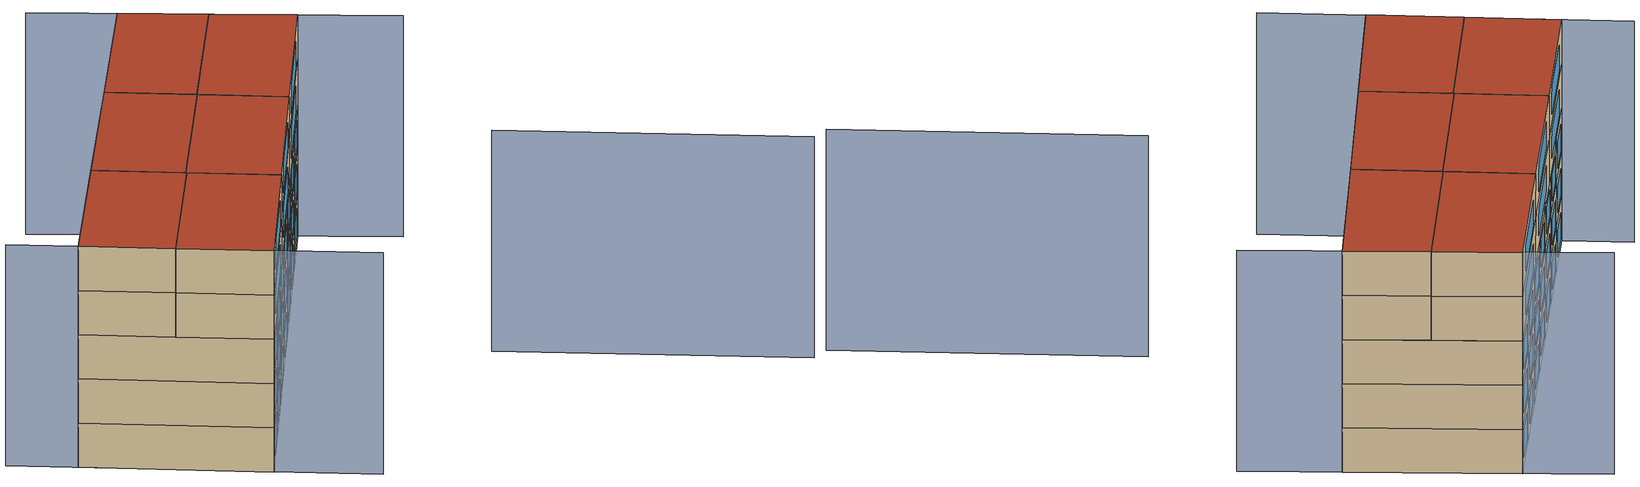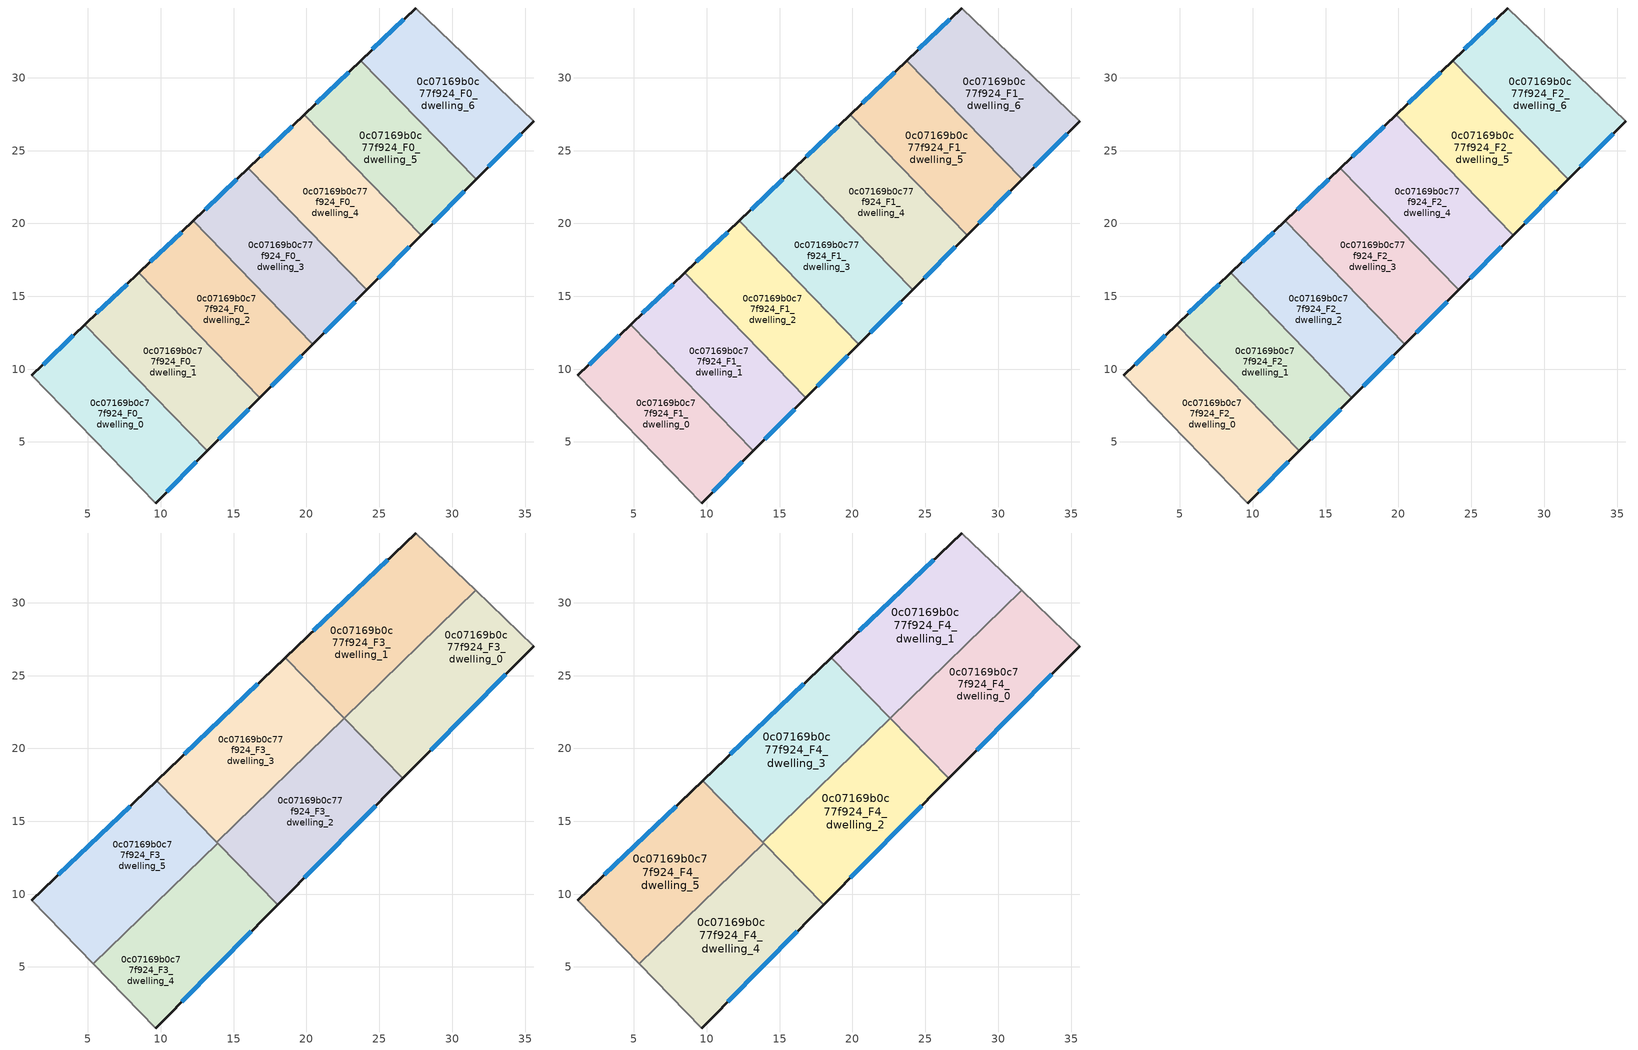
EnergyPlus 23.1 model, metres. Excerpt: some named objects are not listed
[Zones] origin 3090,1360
0c07169b0c77f924_F0_dwelling_0
 floor ground (EU_floor_Construction): 4.79,13.06 13.2,4.41 9.64,0.81 1.13,9.57 z0
 wall outside (EU_wall_Construction): 9.64,0.81 13.2,4.41 / 4.79,13.06 1.13,9.57 z0:3
 wall to 0c07169b0c77f924_F0_dwelling_1 (EU_wall_Construction): 13.2,4.41 4.79,13.06 z0:3
 wall adiabatic (EU_wall_Construction): 1.13,9.57 9.64,0.81 z0:3
 window (EU_Window_Construction): 10.4,1.58 12.44,3.64 / 4.01,12.31 1.92,10.32 z0.64:2.36
0c07169b0c77f924_F0_dwelling_1
 floor ground (EU_floor_Construction): 8.48,16.6 16.8,8.04 13.2,4.41 4.79,13.06 z0
 wall outside (EU_wall_Construction): 13.2,4.41 16.8,8.04 / 8.48,16.6 4.79,13.06 z0:3
 wall to 0c07169b0c77f924_F0_dwelling_2 (EU_wall_Construction): 16.8,8.04 8.48,16.6 z0:3
 window (EU_Window_Construction): 13.97,5.18 16.03,7.26 / 7.69,15.84 5.58,13.82 z0.64:2.36
0c07169b0c77f924_F0_dwelling_2
 floor ground (EU_floor_Construction): 12.22,20.18 20.44,11.72 16.8,8.04 8.48,16.6 z0
 wall outside (EU_wall_Construction): 16.8,8.04 20.44,11.72 / 12.22,20.18 8.48,16.6 z0:3
 wall to 0c07169b0c77f924_F0_dwelling_3 (EU_wall_Construction): 20.44,11.72 12.22,20.18 z0:3
 window (EU_Window_Construction): 17.58,8.83 19.66,10.93 / 11.42,19.41 9.29,17.37 z0.64:2.36
0c07169b0c77f924_F0_dwelling_3
 floor ground (EU_floor_Construction): 16.01,23.8 24.13,15.44 20.44,11.72 12.22,20.18 z0
 wall outside (EU_wall_Construction): 20.44,11.72 24.13,15.44 / 16.01,23.8 12.22,20.18 z0:3
 wall to 0c07169b0c77f924_F0_dwelling_4 (EU_wall_Construction): 24.13,15.44 16.01,23.8 z0:3
 window (EU_Window_Construction): 21.23,12.51 23.34,14.64 / 15.2,23.02 13.03,20.95 z0.64:2.36
0c07169b0c77f924_F0_dwelling_4
 floor ground (EU_floor_Construction): 19.84,27.46 27.86,19.2 24.13,15.44 16.01,23.8 z0
 wall outside (EU_wall_Construction): 24.13,15.44 27.86,19.2 / 19.84,27.46 16.01,23.8 z0:3
 wall to 0c07169b0c77f924_F0_dwelling_5 (EU_wall_Construction): 27.86,19.2 19.84,27.46 z0:3
 window (EU_Window_Construction): 24.93,16.24 27.06,18.4 / 19.02,26.68 16.83,24.58 z0.64:2.36
0c07169b0c77f924_F0_dwelling_5
 floor ground (EU_floor_Construction): 23.72,31.17 31.64,23.02 27.86,19.2 19.84,27.46 z0
 wall outside (EU_wall_Construction): 27.86,19.2 31.64,23.02 / 23.72,31.17 19.84,27.46 z0:3
 wall to 0c07169b0c77f924_F0_dwelling_6 (EU_wall_Construction): 31.64,23.02 23.72,31.17 z0:3
 window (EU_Window_Construction): 28.67,20.02 30.83,22.2 / 22.89,30.38 20.67,28.26 z0.64:2.36
0c07169b0c77f924_F0_dwelling_6
 floor ground (EU_floor_Construction): 35.61,27.02 31.64,23.02 23.72,31.17 27.5,34.79 z0
 wall outside (EU_wall_Construction): 27.5,34.79 23.72,31.17 / 31.64,23.02 35.61,27.02 z0:3
 wall adiabatic (EU_wall_Construction): 35.61,27.02 27.5,34.79 z0:3
 window (EU_Window_Construction): 26.69,34.01 24.53,31.95 / 32.49,23.88 34.76,26.17 z0.64:2.36
0c07169b0c77f924_F1_dwelling_0
 floor to 0c07169b0c77f924_F0_dwelling_0 (EU_floor_Construction): 4.79,13.06 13.2,4.41 9.64,0.81 1.13,9.57 z3
 wall outside (EU_wall_Construction): 9.64,0.81 13.2,4.41 / 4.79,13.06 1.13,9.57 z3:6
 wall to 0c07169b0c77f924_F1_dwelling_1 (EU_wall_Construction): 13.2,4.41 4.79,13.06 z3:6
 wall adiabatic (EU_wall_Construction): 1.13,9.57 9.64,0.81 z3:6
 window (EU_Window_Construction): 10.4,1.58 12.44,3.64 / 4.01,12.31 1.92,10.32 z3.64:5.36
0c07169b0c77f924_F1_dwelling_1
 floor to 0c07169b0c77f924_F0_dwelling_1 (EU_floor_Construction): 8.48,16.6 16.8,8.04 13.2,4.41 4.79,13.06 z3
 wall outside (EU_wall_Construction): 13.2,4.41 16.8,8.04 / 8.48,16.6 4.79,13.06 z3:6
 wall to 0c07169b0c77f924_F1_dwelling_2 (EU_wall_Construction): 16.8,8.04 8.48,16.6 z3:6
 window (EU_Window_Construction): 13.97,5.18 16.03,7.26 / 7.69,15.84 5.58,13.82 z3.64:5.36
0c07169b0c77f924_F1_dwelling_2
 floor to 0c07169b0c77f924_F0_dwelling_2 (EU_floor_Construction): 12.22,20.18 20.44,11.72 16.8,8.04 8.48,16.6 z3
 wall outside (EU_wall_Construction): 16.8,8.04 20.44,11.72 / 12.22,20.18 8.48,16.6 z3:6
 wall to 0c07169b0c77f924_F1_dwelling_3 (EU_wall_Construction): 20.44,11.72 12.22,20.18 z3:6
 window (EU_Window_Construction): 17.58,8.83 19.66,10.93 / 11.42,19.41 9.29,17.37 z3.64:5.36
0c07169b0c77f924_F1_dwelling_3
 floor to 0c07169b0c77f924_F0_dwelling_3 (EU_floor_Construction): 16.01,23.8 24.13,15.44 20.44,11.72 12.22,20.18 z3
 wall outside (EU_wall_Construction): 20.44,11.72 24.13,15.44 / 16.01,23.8 12.22,20.18 z3:6
 wall to 0c07169b0c77f924_F1_dwelling_4 (EU_wall_Construction): 24.13,15.44 16.01,23.8 z3:6
 window (EU_Window_Construction): 21.23,12.51 23.34,14.64 / 15.2,23.02 13.03,20.95 z3.64:5.36
0c07169b0c77f924_F1_dwelling_4
 floor to 0c07169b0c77f924_F0_dwelling_4 (EU_floor_Construction): 19.84,27.46 27.86,19.2 24.13,15.44 16.01,23.8 z3
 wall outside (EU_wall_Construction): 24.13,15.44 27.86,19.2 / 19.84,27.46 16.01,23.8 z3:6
 wall to 0c07169b0c77f924_F1_dwelling_5 (EU_wall_Construction): 27.86,19.2 19.84,27.46 z3:6
 window (EU_Window_Construction): 24.93,16.24 27.06,18.4 / 19.02,26.68 16.83,24.58 z3.64:5.36
0c07169b0c77f924_F1_dwelling_5
 floor to 0c07169b0c77f924_F0_dwelling_5 (EU_floor_Construction): 23.72,31.17 31.64,23.02 27.86,19.2 19.84,27.46 z3
 wall outside (EU_wall_Construction): 27.86,19.2 31.64,23.02 / 23.72,31.17 19.84,27.46 z3:6
 wall to 0c07169b0c77f924_F1_dwelling_6 (EU_wall_Construction): 31.64,23.02 23.72,31.17 z3:6
 window (EU_Window_Construction): 28.67,20.02 30.83,22.2 / 22.89,30.38 20.67,28.26 z3.64:5.36
0c07169b0c77f924_F1_dwelling_6
 floor to 0c07169b0c77f924_F0_dwelling_6 (EU_floor_Construction): 35.61,27.02 31.64,23.02 23.72,31.17 27.5,34.79 z3
 wall outside (EU_wall_Construction): 27.5,34.79 23.72,31.17 / 31.64,23.02 35.61,27.02 z3:6
 wall adiabatic (EU_wall_Construction): 35.61,27.02 27.5,34.79 z3:6
 window (EU_Window_Construction): 26.69,34.01 24.53,31.95 / 32.49,23.88 34.76,26.17 z3.64:5.36
0c07169b0c77f924_F2_dwelling_0
 floor to 0c07169b0c77f924_F1_dwelling_0 (EU_floor_Construction): 4.79,13.06 13.2,4.41 9.64,0.81 1.13,9.57 z6
 wall outside (EU_wall_Construction): 9.64,0.81 13.2,4.41 / 4.79,13.06 1.13,9.57 z6:9
 wall to 0c07169b0c77f924_F2_dwelling_1 (EU_wall_Construction): 13.2,4.41 4.79,13.06 z6:9
 wall adiabatic (EU_wall_Construction): 1.13,9.57 9.64,0.81 z6:9
 window (EU_Window_Construction): 10.4,1.58 12.44,3.64 / 4.01,12.31 1.92,10.32 z6.64:8.36
0c07169b0c77f924_F2_dwelling_1
 floor to 0c07169b0c77f924_F1_dwelling_1 (EU_floor_Construction): 8.48,16.6 16.8,8.04 13.2,4.41 4.79,13.06 z6
 wall outside (EU_wall_Construction): 13.2,4.41 16.8,8.04 / 8.48,16.6 4.79,13.06 z6:9
 wall to 0c07169b0c77f924_F2_dwelling_2 (EU_wall_Construction): 16.8,8.04 8.48,16.6 z6:9
 window (EU_Window_Construction): 13.97,5.18 16.03,7.26 / 7.69,15.84 5.58,13.82 z6.64:8.36
0c07169b0c77f924_F2_dwelling_2
 floor to 0c07169b0c77f924_F1_dwelling_2 (EU_floor_Construction): 12.22,20.18 20.44,11.72 16.8,8.04 8.48,16.6 z6
 wall outside (EU_wall_Construction): 16.8,8.04 20.44,11.72 / 12.22,20.18 8.48,16.6 z6:9
 wall to 0c07169b0c77f924_F2_dwelling_3 (EU_wall_Construction): 20.44,11.72 12.22,20.18 z6:9
 window (EU_Window_Construction): 17.58,8.83 19.66,10.93 / 11.42,19.41 9.29,17.37 z6.64:8.36
 ceiling adiabatic (EU_roof_Construction): 13.89,13.5 13.84,13.55 16.32,15.96 12.22,20.18 8.48,16.6 12.66,12.3 z9
0c07169b0c77f924_F2_dwelling_3
 floor to 0c07169b0c77f924_F1_dwelling_3 (EU_floor_Construction): 16.01,23.8 24.13,15.44 20.44,11.72 12.22,20.18 z6
 wall outside (EU_wall_Construction): 20.44,11.72 24.13,15.44 / 16.01,23.8 12.22,20.18 z6:9
 wall to 0c07169b0c77f924_F2_dwelling_4 (EU_wall_Construction): 24.13,15.44 16.01,23.8 z6:9
 window (EU_Window_Construction): 21.23,12.51 23.34,14.64 / 15.2,23.02 13.03,20.95 z6.64:8.36
0c07169b0c77f924_F2_dwelling_4
 floor to 0c07169b0c77f924_F1_dwelling_4 (EU_floor_Construction): 19.84,27.46 27.86,19.2 24.13,15.44 16.01,23.8 z6
 wall outside (EU_wall_Construction): 24.13,15.44 27.86,19.2 / 19.84,27.46 16.01,23.8 z6:9
 wall to 0c07169b0c77f924_F2_dwelling_5 (EU_wall_Construction): 27.86,19.2 19.84,27.46 z6:9
 window (EU_Window_Construction): 24.93,16.24 27.06,18.4 / 19.02,26.68 16.83,24.58 z6.64:8.36
0c07169b0c77f924_F2_dwelling_5
 floor to 0c07169b0c77f924_F1_dwelling_5 (EU_floor_Construction): 23.72,31.17 31.64,23.02 27.86,19.2 19.84,27.46 z6
 wall outside (EU_wall_Construction): 27.86,19.2 31.64,23.02 / 23.72,31.17 19.84,27.46 z6:9
 wall to 0c07169b0c77f924_F2_dwelling_6 (EU_wall_Construction): 31.64,23.02 23.72,31.17 z6:9
 window (EU_Window_Construction): 28.67,20.02 30.83,22.2 / 22.89,30.38 20.67,28.26 z6.64:8.36
0c07169b0c77f924_F2_dwelling_6
 floor to 0c07169b0c77f924_F1_dwelling_6 (EU_floor_Construction): 35.61,27.02 31.64,23.02 23.72,31.17 27.5,34.79 z6
 wall outside (EU_wall_Construction): 27.5,34.79 23.72,31.17 / 31.64,23.02 35.61,27.02 z6:9
 wall adiabatic (EU_wall_Construction): 35.61,27.02 27.5,34.79 z6:9
 window (EU_Window_Construction): 26.69,34.01 24.53,31.95 / 32.49,23.88 34.76,26.17 z6.64:8.36
0c07169b0c77f924_F3_dwelling_0
 floor to 0c07169b0c77f924_F2_dwelling_6 (EU_floor_Construction): 35.61,27.02 31.64,23.02 27.71,27.06 31.61,30.85 z9
 floor to 0c07169b0c77f924_F2_dwelling_5 (EU_floor_Construction): 27.71,27.06 31.64,23.02 27.86,19.2 23.86,23.32 z9
 floor to 0c07169b0c77f924_F2_dwelling_4 (EU_floor_Construction): 23.86,23.32 27.86,19.2 26.61,17.94 22.61,22.06 22.59,22.08 z9
 wall outside (EU_wall_Construction): 26.61,17.94 35.61,27.02 z9:12
 wall adiabatic (EU_wall_Construction): 35.61,27.02 31.61,30.85 z9:12
 wall to 0c07169b0c77f924_F3_dwelling_1 (EU_wall_Construction): 31.61,30.85 22.59,22.08 z9:12
 wall to 0c07169b0c77f924_F3_dwelling_2 (EU_wall_Construction): 22.61,22.06 26.61,17.94 z9:12
 wall to 0c07169b0c77f924_F3_dwelling_3 (EU_wall_Construction): 22.59,22.08 22.61,22.06 z9:12
 window (EU_Window_Construction): 28.54,19.89 33.68,25.08 z9.64:11.36
0c07169b0c77f924_F3_dwelling_1
 floor to 0c07169b0c77f924_F2_dwelling_5 (EU_floor_Construction): 23.72,31.17 27.71,27.06 23.86,23.32 19.84,27.46 z9
 floor to 0c07169b0c77f924_F2_dwelling_6 (EU_floor_Construction): 31.61,30.85 27.71,27.06 23.72,31.17 27.5,34.79 z9
 floor to 0c07169b0c77f924_F2_dwelling_4 (EU_floor_Construction): 19.84,27.46 23.86,23.32 22.59,22.08 18.56,26.23 z9
 wall outside (EU_wall_Construction): 27.5,34.79 18.56,26.24 z9:12
 wall adiabatic (EU_wall_Construction): 31.61,30.85 27.5,34.79 z9:12
 wall to 0c07169b0c77f924_F3_dwelling_3 (EU_wall_Construction): 18.56,26.24 22.59,22.08 z9:12
 window (EU_Window_Construction): 25.58,32.96 20.47,28.07 z9.64:11.36
0c07169b0c77f924_F3_dwelling_2
 floor to 0c07169b0c77f924_F2_dwelling_3 (EU_floor_Construction): 20.08,19.61 24.13,15.44 20.44,11.72 16.32,15.96 z9
 floor to 0c07169b0c77f924_F2_dwelling_2 (EU_floor_Construction): 16.32,15.96 20.44,11.72 18.01,9.26 13.84,13.55 z9
 floor to 0c07169b0c77f924_F2_dwelling_4 (EU_floor_Construction): 22.61,22.06 26.61,17.94 24.13,15.44 20.08,19.61 z9
 wall outside (EU_wall_Construction): 18.01,9.26 26.61,17.94 z9:12
 wall to 0c07169b0c77f924_F3_dwelling_3 (EU_wall_Construction): 22.61,22.06 13.84,13.55 z9:12
 wall to 0c07169b0c77f924_F3_dwelling_4 (EU_wall_Construction): 13.89,13.5 18.01,9.26 z9:12
 wall to 0c07169b0c77f924_F3_dwelling_5 (EU_wall_Construction): 13.84,13.55 13.89,13.5 z9:12
 window (EU_Window_Construction): 19.85,11.12 24.77,16.08 z9.64:11.36
0c07169b0c77f924_F3_dwelling_3
 floor to 0c07169b0c77f924_F2_dwelling_4 (EU_floor_Construction): 18.56,26.23 22.61,22.06 20.08,19.61 16.01,23.8 z9
 floor to 0c07169b0c77f924_F2_dwelling_3 (EU_floor_Construction): 16.01,23.8 20.08,19.61 16.32,15.96 12.22,20.18 z9
 floor adiabatic (EU_floor_Construction): 12.22,20.18 16.32,15.96 13.84,13.55 9.73,17.79 z9
 wall outside (EU_wall_Construction): 18.56,26.24 9.73,17.79 z9:12
 wall to 0c07169b0c77f924_F3_dwelling_5 (EU_wall_Construction): 9.73,17.79 13.84,13.55 z9:12
 window (EU_Window_Construction): 16.66,24.43 11.62,19.6 z9.64:11.36
0c07169b0c77f924_F3_dwelling_4
 floor to 0c07169b0c77f924_F2_dwelling_0 (EU_floor_Construction): 8.99,8.74 13.2,4.41 9.64,0.81 5.36,5.21 z9
 floor to 0c07169b0c77f924_F2_dwelling_1 (EU_floor_Construction): 12.66,12.3 16.8,8.04 13.2,4.41 8.99,8.74 z9
 floor to 0c07169b0c77f924_F2_dwelling_2 (EU_floor_Construction): 13.89,13.5 18.01,9.26 16.8,8.04 12.66,12.3 z9
 wall outside (EU_wall_Construction): 9.64,0.81 18.01,9.26 z9:12
 wall adiabatic (EU_wall_Construction): 5.36,5.21 9.64,0.81 z9:12
 wall to 0c07169b0c77f924_F3_dwelling_5 (EU_wall_Construction): 13.89,13.5 5.36,5.21 z9:12
 window (EU_Window_Construction): 11.43,2.62 16.22,7.45 z9.64:11.36
0c07169b0c77f924_F3_dwelling_5
 floor to 0c07169b0c77f924_F2_dwelling_1 (EU_floor_Construction): 8.48,16.6 12.66,12.3 8.99,8.74 4.79,13.06 z9
 floor to 0c07169b0c77f924_F2_dwelling_0 (EU_floor_Construction): 4.79,13.06 8.99,8.74 5.36,5.21 1.13,9.57 z9
 floor adiabatic (EU_floor_Construction): 9.73,17.79 13.89,13.5 12.66,12.3 8.48,16.6 z9
 wall outside (EU_wall_Construction): 9.73,17.79 1.13,9.57 z9:12
 wall adiabatic (EU_wall_Construction): 1.13,9.57 5.36,5.21 z9:12
 window (EU_Window_Construction): 7.89,16.03 2.97,11.33 z9.64:11.36
0c07169b0c77f924_F4_dwelling_0
 floor to 0c07169b0c77f924_F3_dwelling_0 (EU_floor_Construction): 35.61,27.02 26.61,17.94 22.59,22.08 31.61,30.85 z12
 wall outside (EU_wall_Construction): 26.61,17.94 35.61,27.02 z12:15
 wall adiabatic (EU_wall_Construction): 35.61,27.02 31.61,30.85 z12:15
 wall to 0c07169b0c77f924_F4_dwelling_1 (EU_wall_Construction): 31.61,30.85 22.59,22.08 z12:15
 wall to 0c07169b0c77f924_F4_dwelling_2 (EU_wall_Construction): 22.61,22.06 26.61,17.94 z12:15
 wall to 0c07169b0c77f924_F4_dwelling_3 (EU_wall_Construction): 22.59,22.08 22.61,22.06 z12:15
 window (EU_Window_Construction): 28.54,19.89 33.68,25.08 z12.64:14.36
 roof outside (EU_roof_Construction): 26.61,17.94 35.61,27.02 31.61,30.85 22.59,22.08 z15
0c07169b0c77f924_F4_dwelling_1
 floor to 0c07169b0c77f924_F3_dwelling_1 (EU_floor_Construction): 31.61,30.85 22.59,22.08 18.56,26.24 27.5,34.79 z12
 wall outside (EU_wall_Construction): 27.5,34.79 18.56,26.24 z12:15
 wall adiabatic (EU_wall_Construction): 31.61,30.85 27.5,34.79 z12:15
 wall to 0c07169b0c77f924_F4_dwelling_3 (EU_wall_Construction): 18.56,26.24 22.59,22.08 z12:15
 window (EU_Window_Construction): 25.58,32.96 20.47,28.07 z12.64:14.36
 roof outside (EU_roof_Construction): 31.61,30.85 27.5,34.79 18.56,26.24 22.59,22.08 z15
0c07169b0c77f924_F4_dwelling_2
 floor to 0c07169b0c77f924_F3_dwelling_2 (EU_floor_Construction): 22.61,22.06 26.61,17.94 18.01,9.26 13.84,13.55 z12
 wall outside (EU_wall_Construction): 18.01,9.26 26.61,17.94 z12:15
 wall to 0c07169b0c77f924_F4_dwelling_3 (EU_wall_Construction): 22.61,22.06 13.84,13.55 z12:15
 wall to 0c07169b0c77f924_F4_dwelling_4 (EU_wall_Construction): 13.89,13.5 18.01,9.26 z12:15
 wall to 0c07169b0c77f924_F4_dwelling_5 (EU_wall_Construction): 13.84,13.55 13.89,13.5 z12:15
 window (EU_Window_Construction): 19.85,11.12 24.77,16.08 z12.64:14.36
 roof outside (EU_roof_Construction): 18.01,9.26 26.61,17.94 22.61,22.06 13.84,13.55 z15
0c07169b0c77f924_F4_dwelling_3
 floor to 0c07169b0c77f924_F3_dwelling_3 (EU_floor_Construction): 18.56,26.24 22.61,22.06 13.84,13.55 9.73,17.79 z12
 wall outside (EU_wall_Construction): 18.56,26.24 9.73,17.79 z12:15
 wall to 0c07169b0c77f924_F4_dwelling_5 (EU_wall_Construction): 9.73,17.79 13.84,13.55 z12:15
 window (EU_Window_Construction): 16.66,24.43 11.62,19.6 z12.64:14.36
 roof outside (EU_roof_Construction): 22.61,22.06 18.56,26.24 9.73,17.79 13.84,13.55 z15
0c07169b0c77f924_F4_dwelling_4
 floor to 0c07169b0c77f924_F3_dwelling_4 (EU_floor_Construction): 13.89,13.5 18.01,9.26 9.64,0.81 5.36,5.21 z12
 wall outside (EU_wall_Construction): 9.64,0.81 18.01,9.26 z12:15
 wall adiabatic (EU_wall_Construction): 5.36,5.21 9.64,0.81 z12:15
 wall to 0c07169b0c77f924_F4_dwelling_5 (EU_wall_Construction): 13.89,13.5 5.36,5.21 z12:15
 window (EU_Window_Construction): 11.43,2.62 16.22,7.45 z12.64:14.36
 roof outside (EU_roof_Construction): 9.64,0.81 18.01,9.26 13.89,13.5 5.36,5.21 z15
0c07169b0c77f924_F4_dwelling_5
 floor to 0c07169b0c77f924_F3_dwelling_5 (EU_floor_Construction): 9.73,17.79 13.89,13.5 5.36,5.21 1.13,9.57 z12
 wall outside (EU_wall_Construction): 9.73,17.79 1.13,9.57 z12:15
 wall adiabatic (EU_wall_Construction): 1.13,9.57 5.36,5.21 z12:15
 window (EU_Window_Construction): 7.89,16.03 2.97,11.33 z12.64:14.36
 roof outside (EU_roof_Construction): 13.89,13.5 9.73,17.79 1.13,9.57 5.36,5.21 z15
shading: 32.36,5.57 46.47,-8.7 / 40.39,22.5 23.31,38.66 / -2.02,12.78 14.45,-4.01 z0:15
[Building]
EU S2 Campaign: North Axis=0; Terrain=City; Solar Distribution=FullExterior
[Site:Location]
Yerevan-Zvartnots.Intl.AP: Latitude=40.15; Longitude=44.383; Time Zone=4; Elevation=854
[SizingPeriod:WeatherFileDays]
AnnualSizingPeriod: Begin Month=1; Begin Day of Month=1; End Month=12; End Day of Month=31; Day of Week for Start Day=Monday; Use Weather File Daylight Saving Period=No; Use Weather File Rain and Snow Indicators=No
[MATERIAL]
EU_InternalMass_Material: Roughness=MediumRough; Thickness=0.1; Conductivity=1; Density=1800; Specific Heat=900; Thermal Absorptance=0.9; Solar Absorptance=0.7; Visible Absorptance=0.7
[MATERIAL:NOMASS] Roughness=MediumRough; Thermal Absorptance=0.9; Solar Absorptance=0.7; Visible Absorptance=0.7
Name | Thermal Resistance
EU_wall_NoMass | 1.05043
EU_roof_NoMass | 1.45357
EU_floor_NoMass | 0.478065
[WINDOWMATERIAL:SIMPLEGLAZINGSYSTEM]
EU_Window_SimpleGlazing: UFactor=2.5566; Solar Heat Gain Coefficient=0.75; Visible Transmittance=0.75
[CONSTRUCTION]
EU_wall_Construction: EU_wall_NoMass
EU_roof_Construction: EU_roof_NoMass
EU_floor_Construction: EU_floor_NoMass
EU_Window_Construction: EU_Window_SimpleGlazing
EU_InternalMass_Construction: EU_InternalMass_Material
[ZONE] Type=1; Multiplier=1; Ceiling Height=autocalculate; Floor Area=autocalculate; Part of Total Floor Area=Yes
Name | Volume
0c07169b0c77f924_F0_dwelling_0; 0c07169b0c77f924_F1_dwelling_0; 0c07169b0c77f924_F2_dwelling_0 | 184.195
0c07169b0c77f924_F3_dwelling_0; 0c07169b0c77f924_F4_dwelling_0 | 214.897
0c07169b0c77f924_F0_dwelling_1; 0c07169b0c77f924_F1_dwelling_1; 0c07169b0c77f924_F2_dwelling_1 | 184.194
0c07169b0c77f924_F3_dwelling_1; 0c07169b0c77f924_F4_dwelling_1 | 214.919
0c07169b0c77f924_F0_dwelling_2; 0c07169b0c77f924_F1_dwelling_2; 0c07169b0c77f924_F2_dwelling_2 | 184.191
0c07169b0c77f924_F3_dwelling_2; 0c07169b0c77f924_F4_dwelling_2 | 214.898
0c07169b0c77f924_F0_dwelling_3; 0c07169b0c77f924_F1_dwelling_3; 0c07169b0c77f924_F2_dwelling_3 | 184.192
0c07169b0c77f924_F3_dwelling_3; 0c07169b0c77f924_F4_dwelling_3 | 214.896
0c07169b0c77f924_F0_dwelling_4; 0c07169b0c77f924_F1_dwelling_4; 0c07169b0c77f924_F2_dwelling_4 | 184.182
0c07169b0c77f924_F3_dwelling_4; 0c07169b0c77f924_F4_dwelling_4 | 214.893
0c07169b0c77f924_F0_dwelling_5; 0c07169b0c77f924_F1_dwelling_5; 0c07169b0c77f924_F2_dwelling_5 | 184.215
0c07169b0c77f924_F3_dwelling_5; 0c07169b0c77f924_F4_dwelling_5 | 214.902
0c07169b0c77f924_F0_dwelling_6; 0c07169b0c77f924_F1_dwelling_6; 0c07169b0c77f924_F2_dwelling_6 | 184.188
[INTERNALMASS] Construction=EU_InternalMass_Construction
Name | Zone or ZoneList | Surface Area
0c07169b0c77f924_F0_dwelling_0_EU_InternalMass | 0c07169b0c77f924_F0_dwelling_0 | 61.3983
0c07169b0c77f924_F0_dwelling_1_EU_InternalMass | 0c07169b0c77f924_F0_dwelling_1 | 61.398
0c07169b0c77f924_F0_dwelling_2_EU_InternalMass | 0c07169b0c77f924_F0_dwelling_2 | 61.3971
0c07169b0c77f924_F0_dwelling_3_EU_InternalMass | 0c07169b0c77f924_F0_dwelling_3 | 61.3975
0c07169b0c77f924_F0_dwelling_4_EU_InternalMass | 0c07169b0c77f924_F0_dwelling_4 | 61.394
0c07169b0c77f924_F0_dwelling_5_EU_InternalMass | 0c07169b0c77f924_F0_dwelling_5 | 61.4053
0c07169b0c77f924_F0_dwelling_6_EU_InternalMass | 0c07169b0c77f924_F0_dwelling_6 | 61.396
0c07169b0c77f924_F1_dwelling_0_EU_InternalMass | 0c07169b0c77f924_F1_dwelling_0 | 61.3983
0c07169b0c77f924_F1_dwelling_1_EU_InternalMass | 0c07169b0c77f924_F1_dwelling_1 | 61.398
0c07169b0c77f924_F1_dwelling_2_EU_InternalMass | 0c07169b0c77f924_F1_dwelling_2 | 61.3971
0c07169b0c77f924_F1_dwelling_3_EU_InternalMass | 0c07169b0c77f924_F1_dwelling_3 | 61.3975
0c07169b0c77f924_F1_dwelling_4_EU_InternalMass | 0c07169b0c77f924_F1_dwelling_4 | 61.394
0c07169b0c77f924_F1_dwelling_5_EU_InternalMass | 0c07169b0c77f924_F1_dwelling_5 | 61.4053
0c07169b0c77f924_F1_dwelling_6_EU_InternalMass | 0c07169b0c77f924_F1_dwelling_6 | 61.396
0c07169b0c77f924_F2_dwelling_0_EU_InternalMass | 0c07169b0c77f924_F2_dwelling_0 | 61.3983
0c07169b0c77f924_F2_dwelling_1_EU_InternalMass | 0c07169b0c77f924_F2_dwelling_1 | 61.398
0c07169b0c77f924_F2_dwelling_2_EU_InternalMass | 0c07169b0c77f924_F2_dwelling_2 | 61.3971
0c07169b0c77f924_F2_dwelling_3_EU_InternalMass | 0c07169b0c77f924_F2_dwelling_3 | 61.3975
0c07169b0c77f924_F2_dwelling_4_EU_InternalMass | 0c07169b0c77f924_F2_dwelling_4 | 61.394
0c07169b0c77f924_F2_dwelling_5_EU_InternalMass | 0c07169b0c77f924_F2_dwelling_5 | 61.4053
0c07169b0c77f924_F2_dwelling_6_EU_InternalMass | 0c07169b0c77f924_F2_dwelling_6 | 61.396
0c07169b0c77f924_F3_dwelling_0_EU_InternalMass | 0c07169b0c77f924_F3_dwelling_0 | 71.6323
0c07169b0c77f924_F3_dwelling_1_EU_InternalMass | 0c07169b0c77f924_F3_dwelling_1 | 71.6397
0c07169b0c77f924_F3_dwelling_2_EU_InternalMass | 0c07169b0c77f924_F3_dwelling_2 | 71.6325
0c07169b0c77f924_F3_dwelling_3_EU_InternalMass | 0c07169b0c77f924_F3_dwelling_3 | 71.6318
0c07169b0c77f924_F3_dwelling_4_EU_InternalMass | 0c07169b0c77f924_F3_dwelling_4 | 71.6308
0c07169b0c77f924_F3_dwelling_5_EU_InternalMass | 0c07169b0c77f924_F3_dwelling_5 | 71.634
0c07169b0c77f924_F4_dwelling_0_EU_InternalMass | 0c07169b0c77f924_F4_dwelling_0 | 71.6323
0c07169b0c77f924_F4_dwelling_1_EU_InternalMass | 0c07169b0c77f924_F4_dwelling_1 | 71.6397
0c07169b0c77f924_F4_dwelling_2_EU_InternalMass | 0c07169b0c77f924_F4_dwelling_2 | 71.6325
0c07169b0c77f924_F4_dwelling_3_EU_InternalMass | 0c07169b0c77f924_F4_dwelling_3 | 71.6318
0c07169b0c77f924_F4_dwelling_4_EU_InternalMass | 0c07169b0c77f924_F4_dwelling_4 | 71.6308
0c07169b0c77f924_F4_dwelling_5_EU_InternalMass | 0c07169b0c77f924_F4_dwelling_5 | 71.634
[OTHEREQUIPMENT] Fuel Type=Electricity; Design Level Calculation Method=Watts/Area; Power per Zone Floor Area=1; Fraction Latent=0; Fraction Radiant=0; Fraction Lost=0; Carbon Dioxide Generation Rate=0; EndUse Subcategory=EU_Step8_InternalGains
Name | Zone or ZoneList or Space or SpaceList | Schedule
EU_Step8_InternalGain_0c07169b0c77f924_F0_dwelling_0_f000 | 0c07169b0c77f924_F0_dwelling_0 | EU_Step8_GainSchedule_0c07169b0c77f924_F0_dwelling_0_f000
EU_Step8_InternalGain_0c07169b0c77f924_F0_dwelling_1_f000 | 0c07169b0c77f924_F0_dwelling_1 | EU_Step8_GainSchedule_0c07169b0c77f924_F0_dwelling_1_f000
EU_Step8_InternalGain_0c07169b0c77f924_F0_dwelling_2_f000 | 0c07169b0c77f924_F0_dwelling_2 | EU_Step8_GainSchedule_0c07169b0c77f924_F0_dwelling_2_f000
EU_Step8_InternalGain_0c07169b0c77f924_F0_dwelling_3_f000 | 0c07169b0c77f924_F0_dwelling_3 | EU_Step8_GainSchedule_0c07169b0c77f924_F0_dwelling_3_f000
EU_Step8_InternalGain_0c07169b0c77f924_F0_dwelling_4_f000 | 0c07169b0c77f924_F0_dwelling_4 | EU_Step8_GainSchedule_0c07169b0c77f924_F0_dwelling_4_f000
EU_Step8_InternalGain_0c07169b0c77f924_F0_dwelling_5_f000 | 0c07169b0c77f924_F0_dwelling_5 | EU_Step8_GainSchedule_0c07169b0c77f924_F0_dwelling_5_f000
EU_Step8_InternalGain_0c07169b0c77f924_F0_dwelling_6_f000 | 0c07169b0c77f924_F0_dwelling_6 | EU_Step8_GainSchedule_0c07169b0c77f924_F0_dwelling_6_f000
EU_Step8_InternalGain_0c07169b0c77f924_F1_dwelling_0_f000 | 0c07169b0c77f924_F1_dwelling_0 | EU_Step8_GainSchedule_0c07169b0c77f924_F1_dwelling_0_f000
EU_Step8_InternalGain_0c07169b0c77f924_F1_dwelling_1_f000 | 0c07169b0c77f924_F1_dwelling_1 | EU_Step8_GainSchedule_0c07169b0c77f924_F1_dwelling_1_f000
EU_Step8_InternalGain_0c07169b0c77f924_F1_dwelling_2_f000 | 0c07169b0c77f924_F1_dwelling_2 | EU_Step8_GainSchedule_0c07169b0c77f924_F1_dwelling_2_f000
EU_Step8_InternalGain_0c07169b0c77f924_F1_dwelling_3_f000 | 0c07169b0c77f924_F1_dwelling_3 | EU_Step8_GainSchedule_0c07169b0c77f924_F1_dwelling_3_f000
EU_Step8_InternalGain_0c07169b0c77f924_F1_dwelling_4_f000 | 0c07169b0c77f924_F1_dwelling_4 | EU_Step8_GainSchedule_0c07169b0c77f924_F1_dwelling_4_f000
EU_Step8_InternalGain_0c07169b0c77f924_F1_dwelling_5_f000 | 0c07169b0c77f924_F1_dwelling_5 | EU_Step8_GainSchedule_0c07169b0c77f924_F1_dwelling_5_f000
EU_Step8_InternalGain_0c07169b0c77f924_F1_dwelling_6_f000 | 0c07169b0c77f924_F1_dwelling_6 | EU_Step8_GainSchedule_0c07169b0c77f924_F1_dwelling_6_f000
EU_Step8_InternalGain_0c07169b0c77f924_F2_dwelling_0_f000 | 0c07169b0c77f924_F2_dwelling_0 | EU_Step8_GainSchedule_0c07169b0c77f924_F2_dwelling_0_f000
EU_Step8_InternalGain_0c07169b0c77f924_F2_dwelling_1_f000 | 0c07169b0c77f924_F2_dwelling_1 | EU_Step8_GainSchedule_0c07169b0c77f924_F2_dwelling_1_f000
EU_Step8_InternalGain_0c07169b0c77f924_F2_dwelling_2_f000 | 0c07169b0c77f924_F2_dwelling_2 | EU_Step8_GainSchedule_0c07169b0c77f924_F2_dwelling_2_f000
EU_Step8_InternalGain_0c07169b0c77f924_F2_dwelling_3_f000 | 0c07169b0c77f924_F2_dwelling_3 | EU_Step8_GainSchedule_0c07169b0c77f924_F2_dwelling_3_f000
EU_Step8_InternalGain_0c07169b0c77f924_F2_dwelling_4_f000 | 0c07169b0c77f924_F2_dwelling_4 | EU_Step8_GainSchedule_0c07169b0c77f924_F2_dwelling_4_f000
EU_Step8_InternalGain_0c07169b0c77f924_F2_dwelling_5_f000 | 0c07169b0c77f924_F2_dwelling_5 | EU_Step8_GainSchedule_0c07169b0c77f924_F2_dwelling_5_f000
EU_Step8_InternalGain_0c07169b0c77f924_F2_dwelling_6_f000 | 0c07169b0c77f924_F2_dwelling_6 | EU_Step8_GainSchedule_0c07169b0c77f924_F2_dwelling_6_f000
EU_Step8_InternalGain_0c07169b0c77f924_F3_dwelling_0_f000 | 0c07169b0c77f924_F3_dwelling_0 | EU_Step8_GainSchedule_0c07169b0c77f924_F3_dwelling_0_f000
EU_Step8_InternalGain_0c07169b0c77f924_F3_dwelling_1_f000 | 0c07169b0c77f924_F3_dwelling_1 | EU_Step8_GainSchedule_0c07169b0c77f924_F3_dwelling_1_f000
EU_Step8_InternalGain_0c07169b0c77f924_F3_dwelling_2_f000 | 0c07169b0c77f924_F3_dwelling_2 | EU_Step8_GainSchedule_0c07169b0c77f924_F3_dwelling_2_f000
EU_Step8_InternalGain_0c07169b0c77f924_F3_dwelling_3_f000 | 0c07169b0c77f924_F3_dwelling_3 | EU_Step8_GainSchedule_0c07169b0c77f924_F3_dwelling_3_f000
EU_Step8_InternalGain_0c07169b0c77f924_F3_dwelling_4_f000 | 0c07169b0c77f924_F3_dwelling_4 | EU_Step8_GainSchedule_0c07169b0c77f924_F3_dwelling_4_f000
EU_Step8_InternalGain_0c07169b0c77f924_F3_dwelling_5_f000 | 0c07169b0c77f924_F3_dwelling_5 | EU_Step8_GainSchedule_0c07169b0c77f924_F3_dwelling_5_f000
EU_Step8_InternalGain_0c07169b0c77f924_F4_dwelling_0_f000 | 0c07169b0c77f924_F4_dwelling_0 | EU_Step8_GainSchedule_0c07169b0c77f924_F4_dwelling_0_f000
EU_Step8_InternalGain_0c07169b0c77f924_F4_dwelling_1_f000 | 0c07169b0c77f924_F4_dwelling_1 | EU_Step8_GainSchedule_0c07169b0c77f924_F4_dwelling_1_f000
EU_Step8_InternalGain_0c07169b0c77f924_F4_dwelling_2_f000 | 0c07169b0c77f924_F4_dwelling_2 | EU_Step8_GainSchedule_0c07169b0c77f924_F4_dwelling_2_f000
EU_Step8_InternalGain_0c07169b0c77f924_F4_dwelling_3_f000 | 0c07169b0c77f924_F4_dwelling_3 | EU_Step8_GainSchedule_0c07169b0c77f924_F4_dwelling_3_f000
EU_Step8_InternalGain_0c07169b0c77f924_F4_dwelling_4_f000 | 0c07169b0c77f924_F4_dwelling_4 | EU_Step8_GainSchedule_0c07169b0c77f924_F4_dwelling_4_f000
EU_Step8_InternalGain_0c07169b0c77f924_F4_dwelling_5_f000 | 0c07169b0c77f924_F4_dwelling_5 | EU_Step8_GainSchedule_0c07169b0c77f924_F4_dwelling_5_f000
[ZONEVENTILATION:DESIGNFLOWRATE] Schedule=EU_AlwaysOn; Design Flow Rate Calculation Method=AirChanges/Hour; Air Changes per Hour=0.557805; Ventilation Type=Natural; Fan Pressure Rise=0; Fan Total Efficiency=1; Constant Term Coefficient=1; Temperature Term Coefficient=0; Velocity Term Coefficient=0; Velocity Squared Term Coefficient=0; Minimum Indoor Temperature=-100; Maximum Indoor Temperature=100; Delta Temperature=-100; Minimum Outdoor Temperature=-100; Maximum Outdoor Temperature=100; Maximum Wind Speed=40
Name | Zone or ZoneList or Space or SpaceList
EU_ConstantAir_0c07169b0c77f924_F0_dwelling_0 | 0c07169b0c77f924_F0_dwelling_0
EU_ConstantAir_0c07169b0c77f924_F0_dwelling_1 | 0c07169b0c77f924_F0_dwelling_1
EU_ConstantAir_0c07169b0c77f924_F0_dwelling_2 | 0c07169b0c77f924_F0_dwelling_2
EU_ConstantAir_0c07169b0c77f924_F0_dwelling_3 | 0c07169b0c77f924_F0_dwelling_3
EU_ConstantAir_0c07169b0c77f924_F0_dwelling_4 | 0c07169b0c77f924_F0_dwelling_4
EU_ConstantAir_0c07169b0c77f924_F0_dwelling_5 | 0c07169b0c77f924_F0_dwelling_5
EU_ConstantAir_0c07169b0c77f924_F0_dwelling_6 | 0c07169b0c77f924_F0_dwelling_6
EU_ConstantAir_0c07169b0c77f924_F1_dwelling_0 | 0c07169b0c77f924_F1_dwelling_0
EU_ConstantAir_0c07169b0c77f924_F1_dwelling_1 | 0c07169b0c77f924_F1_dwelling_1
EU_ConstantAir_0c07169b0c77f924_F1_dwelling_2 | 0c07169b0c77f924_F1_dwelling_2
EU_ConstantAir_0c07169b0c77f924_F1_dwelling_3 | 0c07169b0c77f924_F1_dwelling_3
EU_ConstantAir_0c07169b0c77f924_F1_dwelling_4 | 0c07169b0c77f924_F1_dwelling_4
EU_ConstantAir_0c07169b0c77f924_F1_dwelling_5 | 0c07169b0c77f924_F1_dwelling_5
EU_ConstantAir_0c07169b0c77f924_F1_dwelling_6 | 0c07169b0c77f924_F1_dwelling_6
EU_ConstantAir_0c07169b0c77f924_F2_dwelling_0 | 0c07169b0c77f924_F2_dwelling_0
EU_ConstantAir_0c07169b0c77f924_F2_dwelling_1 | 0c07169b0c77f924_F2_dwelling_1
EU_ConstantAir_0c07169b0c77f924_F2_dwelling_2 | 0c07169b0c77f924_F2_dwelling_2
EU_ConstantAir_0c07169b0c77f924_F2_dwelling_3 | 0c07169b0c77f924_F2_dwelling_3
EU_ConstantAir_0c07169b0c77f924_F2_dwelling_4 | 0c07169b0c77f924_F2_dwelling_4
EU_ConstantAir_0c07169b0c77f924_F2_dwelling_5 | 0c07169b0c77f924_F2_dwelling_5
EU_ConstantAir_0c07169b0c77f924_F2_dwelling_6 | 0c07169b0c77f924_F2_dwelling_6
EU_ConstantAir_0c07169b0c77f924_F3_dwelling_0 | 0c07169b0c77f924_F3_dwelling_0
EU_ConstantAir_0c07169b0c77f924_F3_dwelling_1 | 0c07169b0c77f924_F3_dwelling_1
EU_ConstantAir_0c07169b0c77f924_F3_dwelling_2 | 0c07169b0c77f924_F3_dwelling_2
EU_ConstantAir_0c07169b0c77f924_F3_dwelling_3 | 0c07169b0c77f924_F3_dwelling_3
EU_ConstantAir_0c07169b0c77f924_F3_dwelling_4 | 0c07169b0c77f924_F3_dwelling_4
EU_ConstantAir_0c07169b0c77f924_F3_dwelling_5 | 0c07169b0c77f924_F3_dwelling_5
EU_ConstantAir_0c07169b0c77f924_F4_dwelling_0 | 0c07169b0c77f924_F4_dwelling_0
EU_ConstantAir_0c07169b0c77f924_F4_dwelling_1 | 0c07169b0c77f924_F4_dwelling_1
EU_ConstantAir_0c07169b0c77f924_F4_dwelling_2 | 0c07169b0c77f924_F4_dwelling_2
EU_ConstantAir_0c07169b0c77f924_F4_dwelling_3 | 0c07169b0c77f924_F4_dwelling_3
EU_ConstantAir_0c07169b0c77f924_F4_dwelling_4 | 0c07169b0c77f924_F4_dwelling_4
EU_ConstantAir_0c07169b0c77f924_F4_dwelling_5 | 0c07169b0c77f924_F4_dwelling_5
[HVACTEMPLATE:THERMOSTAT] Constant Heating Setpoint=20; Constant Cooling Setpoint=50
EU_HeatOnly_0c07169b0c77f924_F0_dwelling_0; EU_HeatOnly_0c07169b0c77f924_F0_dwelling_1; EU_HeatOnly_0c07169b0c77f924_F0_dwelling_2; EU_HeatOnly_0c07169b0c77f924_F0_dwelling_3; EU_HeatOnly_0c07169b0c77f924_F0_dwelling_4
[HVACTEMPLATE:ZONE:IDEALLOADSAIRSYSTEM] System Availability Schedule=EU_AlwaysOn; Maximum Heating Supply Air Temperature=50; Minimum Cooling Supply Air Temperature=13; Maximum Heating Supply Air Humidity Ratio=0.0156; Minimum Cooling Supply Air Humidity Ratio=0.0077; Heating Limit=NoLimit; Cooling Limit=NoLimit; Heating Availability Schedule=EU_AlwaysOn; Cooling Availability Schedule=EU_CoolingOff; Dehumidification Control Type=ConstantSensibleHeatRatio; Cooling Sensible Heat Ratio=0.7; Dehumidification Setpoint=60; Humidification Control Type=None; Humidification Setpoint=30; Outdoor Air Method=None; Outdoor Air Flow Rate per Person=0.00944; Outdoor Air Flow Rate per Zone Floor Area=0; Outdoor Air Flow Rate per Zone=0; Demand Controlled Ventilation Type=None; Outdoor Air Economizer Type=NoEconomizer; Heat Recovery Type=None; Sensible Heat Recovery Effectiveness=0.7; Latent Heat Recovery Effectiveness=0.65
Name | Template Thermostat
0c07169b0c77f924_F0_dwelling_0 | EU_HeatOnly_0c07169b0c77f924_F0_dwelling_0
0c07169b0c77f924_F0_dwelling_1 | EU_HeatOnly_0c07169b0c77f924_F0_dwelling_1
0c07169b0c77f924_F0_dwelling_2 | EU_HeatOnly_0c07169b0c77f924_F0_dwelling_2
0c07169b0c77f924_F0_dwelling_3 | EU_HeatOnly_0c07169b0c77f924_F0_dwelling_3
0c07169b0c77f924_F0_dwelling_4 | EU_HeatOnly_0c07169b0c77f924_F0_dwelling_4
0c07169b0c77f924_F0_dwelling_5 | EU_HeatOnly_0c07169b0c77f924_F0_dwelling_5
0c07169b0c77f924_F0_dwelling_6 | EU_HeatOnly_0c07169b0c77f924_F0_dwelling_6
0c07169b0c77f924_F1_dwelling_0 | EU_HeatOnly_0c07169b0c77f924_F1_dwelling_0
0c07169b0c77f924_F1_dwelling_1 | EU_HeatOnly_0c07169b0c77f924_F1_dwelling_1
0c07169b0c77f924_F1_dwelling_2 | EU_HeatOnly_0c07169b0c77f924_F1_dwelling_2
0c07169b0c77f924_F1_dwelling_3 | EU_HeatOnly_0c07169b0c77f924_F1_dwelling_3
0c07169b0c77f924_F1_dwelling_4 | EU_HeatOnly_0c07169b0c77f924_F1_dwelling_4
0c07169b0c77f924_F1_dwelling_5 | EU_HeatOnly_0c07169b0c77f924_F1_dwelling_5
0c07169b0c77f924_F1_dwelling_6 | EU_HeatOnly_0c07169b0c77f924_F1_dwelling_6
0c07169b0c77f924_F2_dwelling_0 | EU_HeatOnly_0c07169b0c77f924_F2_dwelling_0
0c07169b0c77f924_F2_dwelling_1 | EU_HeatOnly_0c07169b0c77f924_F2_dwelling_1
0c07169b0c77f924_F2_dwelling_2 | EU_HeatOnly_0c07169b0c77f924_F2_dwelling_2
0c07169b0c77f924_F2_dwelling_3 | EU_HeatOnly_0c07169b0c77f924_F2_dwelling_3
0c07169b0c77f924_F2_dwelling_4 | EU_HeatOnly_0c07169b0c77f924_F2_dwelling_4
0c07169b0c77f924_F2_dwelling_5 | EU_HeatOnly_0c07169b0c77f924_F2_dwelling_5
0c07169b0c77f924_F2_dwelling_6 | EU_HeatOnly_0c07169b0c77f924_F2_dwelling_6
0c07169b0c77f924_F3_dwelling_0 | EU_HeatOnly_0c07169b0c77f924_F3_dwelling_0
0c07169b0c77f924_F3_dwelling_1 | EU_HeatOnly_0c07169b0c77f924_F3_dwelling_1
0c07169b0c77f924_F3_dwelling_2 | EU_HeatOnly_0c07169b0c77f924_F3_dwelling_2
0c07169b0c77f924_F3_dwelling_3 | EU_HeatOnly_0c07169b0c77f924_F3_dwelling_3
0c07169b0c77f924_F3_dwelling_4 | EU_HeatOnly_0c07169b0c77f924_F3_dwelling_4
0c07169b0c77f924_F3_dwelling_5 | EU_HeatOnly_0c07169b0c77f924_F3_dwelling_5
0c07169b0c77f924_F4_dwelling_0 | EU_HeatOnly_0c07169b0c77f924_F4_dwelling_0
0c07169b0c77f924_F4_dwelling_1 | EU_HeatOnly_0c07169b0c77f924_F4_dwelling_1
0c07169b0c77f924_F4_dwelling_2 | EU_HeatOnly_0c07169b0c77f924_F4_dwelling_2
0c07169b0c77f924_F4_dwelling_3 | EU_HeatOnly_0c07169b0c77f924_F4_dwelling_3
0c07169b0c77f924_F4_dwelling_4 | EU_HeatOnly_0c07169b0c77f924_F4_dwelling_4
0c07169b0c77f924_F4_dwelling_5 | EU_HeatOnly_0c07169b0c77f924_F4_dwelling_5
[SIZING:ZONE] Zone Cooling Design Supply Air Temperature Input Method=SupplyAirTemperature; Zone Cooling Design Supply Air Temperature=13; Zone Heating Design Supply Air Temperature Input Method=SupplyAirTemperature; Zone Heating Design Supply Air Temperature=50; Zone Cooling Design Supply Air Humidity Ratio=0.008; Zone Heating Design Supply Air Humidity Ratio=0.008; Cooling Design Air Flow Method=DesignDay; Cooling Design Air Flow Rate=0; Cooling Minimum Air Flow per Zone Floor Area=0.000762; Cooling Minimum Air Flow=0; Cooling Minimum Air Flow Fraction=0.2; Heating Design Air Flow Method=DesignDay; Heating Design Air Flow Rate=0; Heating Maximum Air Flow per Zone Floor Area=0.002032; Heating Maximum Air Flow=0.141576; Heating Maximum Air Flow Fraction=0.3; Account for Dedicated Outdoor Air System=No; Dedicated Outdoor Air System Control Strategy=NeutralSupplyAir; Dedicated Outdoor Air Low Setpoint Temperature for Design=autosize; Dedicated Outdoor Air High Setpoint Temperature for Design=autosize; Zone Load Sizing Method=Sensible Load Only No Latent Load; Zone Latent Cooling Design Supply Air Humidity Ratio Input Method=HumidityRatioDifference; Zone Cooling Design Supply Air Humidity Ratio Difference=0.005; Zone Latent Heating Design Supply Air Humidity Ratio Input Method=HumidityRatioDifference; Zone Humidification Design Supply Air Humidity Ratio Difference=0.005
0c07169b0c77f924_F0_dwelling_0; 0c07169b0c77f924_F0_dwelling_1; 0c07169b0c77f924_F0_dwelling_2; 0c07169b0c77f924_F0_dwelling_3; 0c07169b0c77f924_F0_dwelling_4; 0c07169b0c77f924_F0_dwelling_5; 0c07169b0c77f924_F0_dwelling_6; 0c07169b0c77f924_F1_dwelling_0; 0c07169b0c77f924_F1_dwelling_1; 0c07169b0c77f924_F1_dwelling_2; 0c07169b0c77f924_F1_dwelling_3; 0c07169b0c77f924_F1_dwelling_4; 0c07169b0c77f924_F1_dwelling_5; 0c07169b0c77f924_F1_dwelling_6; 0c07169b0c77f924_F2_dwelling_0; 0c07169b0c77f924_F2_dwelling_1; 0c07169b0c77f924_F2_dwelling_2; 0c07169b0c77f924_F2_dwelling_3; 0c07169b0c77f924_F2_dwelling_4; 0c07169b0c77f924_F2_dwelling_5; 0c07169b0c77f924_F2_dwelling_6; 0c07169b0c77f924_F3_dwelling_0; 0c07169b0c77f924_F3_dwelling_1; 0c07169b0c77f924_F3_dwelling_2; 0c07169b0c77f924_F3_dwelling_3; 0c07169b0c77f924_F3_dwelling_4; 0c07169b0c77f924_F3_dwelling_5; 0c07169b0c77f924_F4_dwelling_0; 0c07169b0c77f924_F4_dwelling_1; 0c07169b0c77f924_F4_dwelling_2; 0c07169b0c77f924_F4_dwelling_3; 0c07169b0c77f924_F4_dwelling_4; 0c07169b0c77f924_F4_dwelling_5
[SCHEDULE:CONSTANT]
Name | Hourly Value
EU_AlwaysOn | 1
EU_CoolingOff | 0
[SCHEDULE:FILE] Column Number=1; Rows to Skip at Top=0; Number of Hours of Data=8760; Column Separator=Comma; Interpolate to Timestep=No; Minutes per Item=60; Adjust Schedule for Daylight Savings=Yes
Name | File
EU_Step8_GainSchedule_0c07169b0c77f924_F0_dwelling_0_f000 | ../../schedules/0c07169b0c77f924/0c07169b0c77f924_F0_dwelling_0_f000_gain.csv
EU_Step8_GainSchedule_0c07169b0c77f924_F0_dwelling_1_f000 | ../../schedules/0c07169b0c77f924/0c07169b0c77f924_F0_dwelling_1_f000_gain.csv
EU_Step8_GainSchedule_0c07169b0c77f924_F0_dwelling_2_f000 | ../../schedules/0c07169b0c77f924/0c07169b0c77f924_F0_dwelling_2_f000_gain.csv
EU_Step8_GainSchedule_0c07169b0c77f924_F0_dwelling_3_f000 | ../../schedules/0c07169b0c77f924/0c07169b0c77f924_F0_dwelling_3_f000_gain.csv
EU_Step8_GainSchedule_0c07169b0c77f924_F0_dwelling_4_f000 | ../../schedules/0c07169b0c77f924/0c07169b0c77f924_F0_dwelling_4_f000_gain.csv
EU_Step8_GainSchedule_0c07169b0c77f924_F0_dwelling_5_f000 | ../../schedules/0c07169b0c77f924/0c07169b0c77f924_F0_dwelling_5_f000_gain.csv
EU_Step8_GainSchedule_0c07169b0c77f924_F0_dwelling_6_f000 | ../../schedules/0c07169b0c77f924/0c07169b0c77f924_F0_dwelling_6_f000_gain.csv
EU_Step8_GainSchedule_0c07169b0c77f924_F1_dwelling_0_f000 | ../../schedules/0c07169b0c77f924/0c07169b0c77f924_F1_dwelling_0_f000_gain.csv
EU_Step8_GainSchedule_0c07169b0c77f924_F1_dwelling_1_f000 | ../../schedules/0c07169b0c77f924/0c07169b0c77f924_F1_dwelling_1_f000_gain.csv
EU_Step8_GainSchedule_0c07169b0c77f924_F1_dwelling_2_f000 | ../../schedules/0c07169b0c77f924/0c07169b0c77f924_F1_dwelling_2_f000_gain.csv
EU_Step8_GainSchedule_0c07169b0c77f924_F1_dwelling_3_f000 | ../../schedules/0c07169b0c77f924/0c07169b0c77f924_F1_dwelling_3_f000_gain.csv
EU_Step8_GainSchedule_0c07169b0c77f924_F1_dwelling_4_f000 | ../../schedules/0c07169b0c77f924/0c07169b0c77f924_F1_dwelling_4_f000_gain.csv
EU_Step8_GainSchedule_0c07169b0c77f924_F1_dwelling_5_f000 | ../../schedules/0c07169b0c77f924/0c07169b0c77f924_F1_dwelling_5_f000_gain.csv
EU_Step8_GainSchedule_0c07169b0c77f924_F1_dwelling_6_f000 | ../../schedules/0c07169b0c77f924/0c07169b0c77f924_F1_dwelling_6_f000_gain.csv
EU_Step8_GainSchedule_0c07169b0c77f924_F2_dwelling_0_f000 | ../../schedules/0c07169b0c77f924/0c07169b0c77f924_F2_dwelling_0_f000_gain.csv
EU_Step8_GainSchedule_0c07169b0c77f924_F2_dwelling_1_f000 | ../../schedules/0c07169b0c77f924/0c07169b0c77f924_F2_dwelling_1_f000_gain.csv
EU_Step8_GainSchedule_0c07169b0c77f924_F2_dwelling_2_f000 | ../../schedules/0c07169b0c77f924/0c07169b0c77f924_F2_dwelling_2_f000_gain.csv
EU_Step8_GainSchedule_0c07169b0c77f924_F2_dwelling_3_f000 | ../../schedules/0c07169b0c77f924/0c07169b0c77f924_F2_dwelling_3_f000_gain.csv
EU_Step8_GainSchedule_0c07169b0c77f924_F2_dwelling_4_f000 | ../../schedules/0c07169b0c77f924/0c07169b0c77f924_F2_dwelling_4_f000_gain.csv
EU_Step8_GainSchedule_0c07169b0c77f924_F2_dwelling_5_f000 | ../../schedules/0c07169b0c77f924/0c07169b0c77f924_F2_dwelling_5_f000_gain.csv
EU_Step8_GainSchedule_0c07169b0c77f924_F2_dwelling_6_f000 | ../../schedules/0c07169b0c77f924/0c07169b0c77f924_F2_dwelling_6_f000_gain.csv
EU_Step8_GainSchedule_0c07169b0c77f924_F3_dwelling_0_f000 | ../../schedules/0c07169b0c77f924/0c07169b0c77f924_F3_dwelling_0_f000_gain.csv
EU_Step8_GainSchedule_0c07169b0c77f924_F3_dwelling_1_f000 | ../../schedules/0c07169b0c77f924/0c07169b0c77f924_F3_dwelling_1_f000_gain.csv
EU_Step8_GainSchedule_0c07169b0c77f924_F3_dwelling_2_f000 | ../../schedules/0c07169b0c77f924/0c07169b0c77f924_F3_dwelling_2_f000_gain.csv
EU_Step8_GainSchedule_0c07169b0c77f924_F3_dwelling_3_f000 | ../../schedules/0c07169b0c77f924/0c07169b0c77f924_F3_dwelling_3_f000_gain.csv
EU_Step8_GainSchedule_0c07169b0c77f924_F3_dwelling_4_f000 | ../../schedules/0c07169b0c77f924/0c07169b0c77f924_F3_dwelling_4_f000_gain.csv
EU_Step8_GainSchedule_0c07169b0c77f924_F3_dwelling_5_f000 | ../../schedules/0c07169b0c77f924/0c07169b0c77f924_F3_dwelling_5_f000_gain.csv
EU_Step8_GainSchedule_0c07169b0c77f924_F4_dwelling_0_f000 | ../../schedules/0c07169b0c77f924/0c07169b0c77f924_F4_dwelling_0_f000_gain.csv
EU_Step8_GainSchedule_0c07169b0c77f924_F4_dwelling_1_f000 | ../../schedules/0c07169b0c77f924/0c07169b0c77f924_F4_dwelling_1_f000_gain.csv
EU_Step8_GainSchedule_0c07169b0c77f924_F4_dwelling_2_f000 | ../../schedules/0c07169b0c77f924/0c07169b0c77f924_F4_dwelling_2_f000_gain.csv
EU_Step8_GainSchedule_0c07169b0c77f924_F4_dwelling_3_f000 | ../../schedules/0c07169b0c77f924/0c07169b0c77f924_F4_dwelling_3_f000_gain.csv
EU_Step8_GainSchedule_0c07169b0c77f924_F4_dwelling_4_f000 | ../../schedules/0c07169b0c77f924/0c07169b0c77f924_F4_dwelling_4_f000_gain.csv
EU_Step8_GainSchedule_0c07169b0c77f924_F4_dwelling_5_f000 | ../../schedules/0c07169b0c77f924/0c07169b0c77f924_F4_dwelling_5_f000_gain.csv
